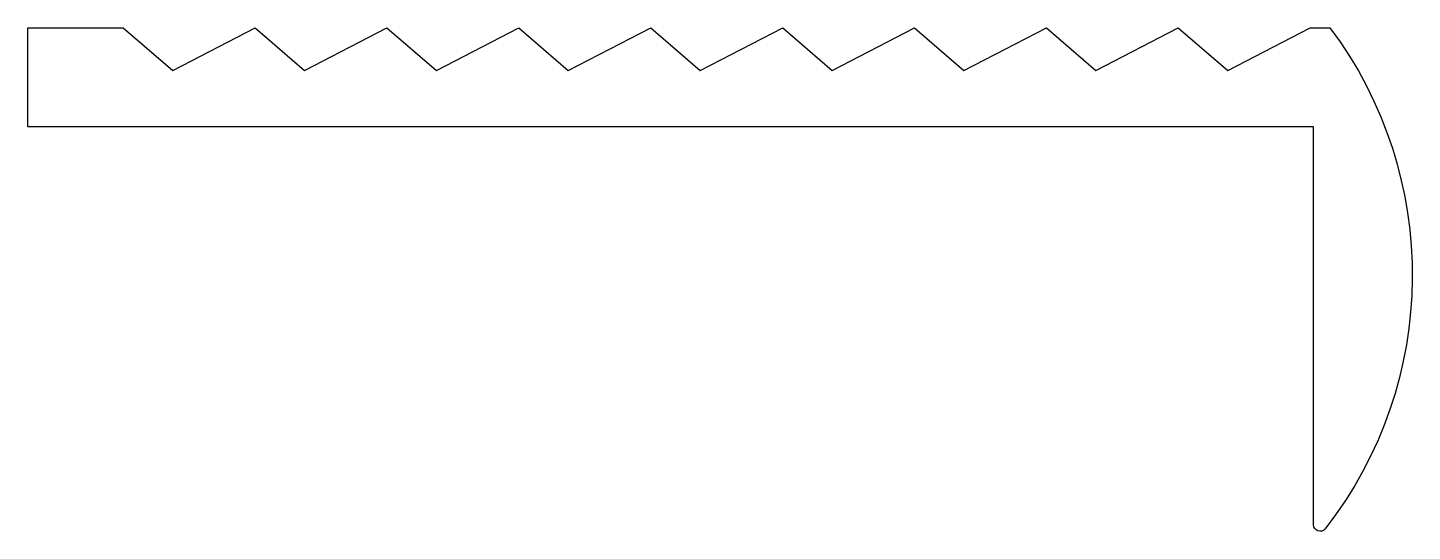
# Model space of a CAD drawing. Extents: x 424.7 to 466.7, y 692.9 to 708.2.
import ezdxf

# ---------------------------------------------------------------- set-up
doc = ezdxf.new("R2010")
doc.units = 0
doc.layers.get('0').update_dxf_attribs({"linetype": 'CONTINUOUS'})

msp = doc.modelspace()

# ---------------------------------------------------------------- linework, layer by layer
at = {"color": 0}
msp.add_lwpolyline([(427.579, 708.16), (429.079, 706.858), (431.577, 708.16), (433.078, 706.858), (435.578, 708.157), (437.078, 706.858), (439.579, 708.16), (441.077, 706.858), (443.578, 708.16), (445.08, 706.858), (447.58, 708.16), (449.079, 706.858), (451.58, 708.16), (453.079, 706.858), (455.579, 708.16), (457.078, 706.858), (459.579, 708.16), (461.08, 706.858), (463.581, 708.16), (464.18, 708.16, -0.33801), (464.037, 692.963, -0.714019), (463.679, 693.086), (463.679, 705.157), (424.681, 705.157), (424.681, 708.16)], format="xyb", close=True, dxfattribs=at)

doc.saveas('drawing.dxf')
